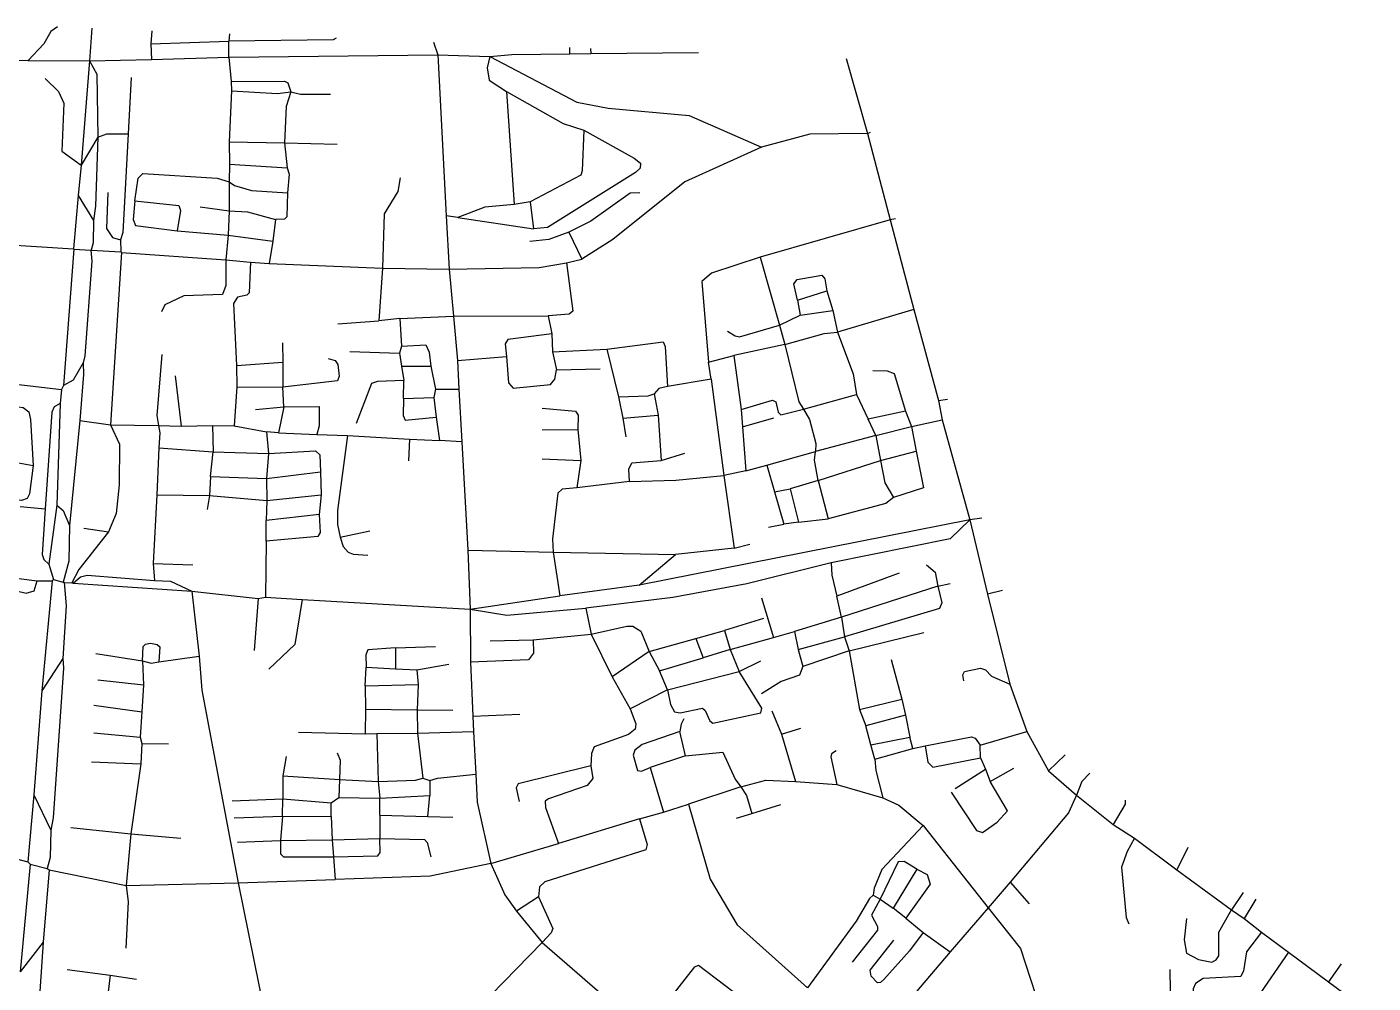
# Model space of a CAD drawing. Header units: inches. Extents: x 13511317 to 13515666, y 3660035 to 3665653.
# Drawn here: x 13513294 to 13515239, y 3664257 to 3665639 of the extents above; entities that cross this region are included whole.
import ezdxf

# ---------------------------------------------------------------- set-up
doc = ezdxf.new("R2010")
doc.units = ezdxf.units.IN
doc.header["$MEASUREMENT"] = 0

msp = doc.modelspace()

# ---------------------------------------------------------------- linework, layer by layer
for points in [[(13513338.2, 3665638.8), (13513328.7, 3665632.2), (13513318.4, 3665614.6), (13513295.8, 3665590.5)], [(13513388.2, 3665636.8), (13513384.6, 3665589.8)], [(13513474.8, 3665633.3), (13513473.2, 3665614.5)], [(13513473.2, 3665614.5), (13513585.8, 3665618.2)], [(13513586.8, 3665628.8), (13513585.8, 3665618.2)], [(13513741.1, 3665622.6), (13513736.5, 3665620.2), (13513585.8, 3665618.2)], [(13513585.9, 3665595.2), (13513585.8, 3665618.2)], [(13513881.6, 3665617), (13513888.2, 3665598.3)], [(13513473.2, 3665614.5), (13513474, 3665591.7)], [(13513585.9, 3665595.2), (13513888.2, 3665598.3)], [(13513888.2, 3665598.3), (13513900.2, 3665366)], [(13513888.2, 3665598.3), (13513963.2, 3665595.9)], [(13513963.2, 3665595.9), (13513994.8, 3665599), (13514078.7, 3665599.9)], [(13514078.7, 3665599.9), (13514078.8, 3665609)], [(13514078.7, 3665599.9), (13514109.3, 3665600.4)], [(13514108.8, 3665607.8), (13514109.3, 3665600.4)], [(13514109.3, 3665600.4), (13514264.7, 3665601.6)], [(13513259.6, 3665591.3), (13513295.8, 3665590.5)], [(13513295.8, 3665590.5), (13513384.6, 3665589.8)], [(13513384.6, 3665589.8), (13513372.8, 3665438.8)], [(13513384.6, 3665589.8), (13513474, 3665591.7)], [(13513384.6, 3665589.8), (13513395.1, 3665570.7), (13513396.7, 3665479.6)], [(13513474, 3665591.7), (13513585.9, 3665595.2)], [(13513585.9, 3665595.2), (13513589.2, 3665560.1)], [(13513963.2, 3665595.9), (13513959.5, 3665579.5), (13513962.3, 3665561.8), (13513987.3, 3665545.7)], [(13513963.2, 3665595.9), (13514088.7, 3665530.2), (13514134.1, 3665521.3), (13514251, 3665510.7), (13514355.6, 3665465)], [(13514478.2, 3665593), (13514508.7, 3665484.8)], [(13513320.7, 3665564.1), (13513339.9, 3665545.6), (13513347.6, 3665528.6), (13513344.8, 3665459.4), (13513372.8, 3665438.8)], [(13513444.7, 3665565.6), (13513440.6, 3665484.4)], [(13513589.2, 3665560.1), (13513666.4, 3665560.6), (13513671, 3665557.9), (13513675.5, 3665545.1)], [(13513589.2, 3665560.1), (13513589.7, 3665546.6)], [(13513589.7, 3665546.6), (13513586.4, 3665472.7)], [(13513589.7, 3665546.6), (13513656.3, 3665542.7), (13513675.5, 3665545.1)], [(13513675.5, 3665545.1), (13513669, 3665524), (13513666.2, 3665471.2)], [(13513675.5, 3665545.1), (13513689.3, 3665541.7), (13513732.7, 3665541.6)], [(13513987.3, 3665545.7), (13514069.2, 3665499.2), (13514098.8, 3665489.6)], [(13513987.3, 3665545.7), (13513998.1, 3665382.3)], [(13513396.7, 3665479.6), (13513409.6, 3665484.5), (13513440.6, 3665484.4)], [(13513440.6, 3665484.4), (13513432.6, 3665341.5), (13513429.2, 3665331.1)], [(13514098.8, 3665489.6), (13514096.7, 3665430.9), (13514094.7, 3665424.6), (13514021.4, 3665386)], [(13514098.8, 3665489.6), (13514171.7, 3665449.1), (13514180.7, 3665442), (13514180.4, 3665434.6), (13514173.7, 3665428.2), (13514046.6, 3665348.9), (13514026, 3665346.8)], [(13514508.7, 3665484.8), (13514425.5, 3665483.8), (13514355.6, 3665465)], [(13514508.7, 3665484.8), (13514513.4, 3665486.7)], [(13514508.7, 3665484.8), (13514541.6, 3665360)], [(13513396.7, 3665479.6), (13513372.8, 3665438.8)], [(13513396.7, 3665479.6), (13513393.1, 3665379.8), (13513390.5, 3665359.1)], [(13513586.4, 3665472.7), (13513586.8, 3665440.4)], [(13513586.4, 3665472.7), (13513666.2, 3665471.2)], [(13513666.2, 3665471.2), (13513742.7, 3665469.6)], [(13513666.2, 3665471.2), (13513670.2, 3665435)], [(13514355.6, 3665465), (13514244.7, 3665415.1), (13514140.8, 3665331.5), (13514096.3, 3665303.2)], [(13513372.8, 3665438.8), (13513368, 3665395.4)], [(13513450.1, 3665387.4), (13513455, 3665420.4), (13513461.7, 3665427), (13513569.1, 3665420.4), (13513586.4, 3665414.9)], [(13513586.8, 3665440.4), (13513586.4, 3665414.9)], [(13513586.8, 3665440.4), (13513670.2, 3665435)], [(13513670.2, 3665435), (13513672.9, 3665426.2), (13513670.8, 3665399.1)], [(13513586.4, 3665414.9), (13513586.2, 3665373)], [(13513586.4, 3665414.9), (13513594.3, 3665409.7), (13513618.7, 3665402.2), (13513670.8, 3665399.1)], [(13513833.7, 3665420.6), (13513830.1, 3665401.2), (13513810.3, 3665368.5), (13513808, 3665290.4)], [(13513368, 3665395.4), (13513361.7, 3665318.1)], [(13513368, 3665395.4), (13513390.5, 3665359.1)], [(13513411.2, 3665399.6), (13513409.2, 3665347.7), (13513417.9, 3665334.6), (13513429.2, 3665331.1)], [(13513450.1, 3665387.4), (13513447.5, 3665360.4), (13513450.9, 3665351.9), (13513511.5, 3665344)], [(13513450.1, 3665387.4), (13513513.8, 3665380.9), (13513515.9, 3665373.6), (13513511.5, 3665344)], [(13513670.8, 3665399.1), (13513669.9, 3665364.2), (13513666.2, 3665361), (13513653.2, 3665360.4)], [(13514021.4, 3665386), (13513998.1, 3665382.3)], [(13514021.4, 3665386), (13514026, 3665346.8)], [(13514179.7, 3665399.1), (13514165.7, 3665398.6), (13514109, 3665357.9), (13514077.5, 3665342.2)], [(13513544.7, 3665378.6), (13513586.2, 3665373)], [(13513586.2, 3665373), (13513584.8, 3665337.7)], [(13513586.2, 3665373), (13513613.1, 3665371.6), (13513653.2, 3665360.4)], [(13513900.2, 3665366), (13513904.3, 3665288.9)], [(13513917, 3665363.4), (13513900.2, 3665366)], [(13513998.1, 3665382.3), (13513955.8, 3665378.2), (13513917, 3665363.4)], [(13513390.5, 3665359.1), (13513390.1, 3665326.8), (13513387.2, 3665316.1)], [(13513653.2, 3665360.4), (13513649.5, 3665329.4)], [(13513917, 3665363.4), (13514026, 3665346.8)], [(13514541.6, 3665360), (13514353.9, 3665306)], [(13514549.4, 3665361.6), (13514541.6, 3665360)], [(13514541.6, 3665360), (13514576, 3665230.5)], [(13513208.4, 3665327.7), (13513361.7, 3665318.1)], [(13513429.2, 3665331.1), (13513429.7, 3665313.6)], [(13513511.5, 3665344), (13513584.8, 3665337.7)], [(13513584.8, 3665337.7), (13513581.5, 3665302)], [(13513584.8, 3665337.7), (13513649.5, 3665329.4)], [(13513649.5, 3665329.4), (13513644.1, 3665296.9)], [(13514077.5, 3665342.2), (13514048.5, 3665331.4), (13514020.7, 3665328.6)], [(13514077.5, 3665342.2), (13514096.3, 3665303.2)], [(13513362.2, 3665317.6), (13513347.2, 3665120.6)], [(13513361.7, 3665318.1), (13513362.2, 3665317.6)], [(13513362.2, 3665317.6), (13513386.7, 3665316.1)], [(13513386.7, 3665316.1), (13513388, 3665300.2), (13513378.1, 3665163.7), (13513375.5, 3665153.3)], [(13513386.7, 3665316.1), (13513387.2, 3665316.1)], [(13513387.2, 3665316.1), (13513429.7, 3665313.6)], [(13513430.7, 3665312.6), (13513415, 3665063.9)], [(13513429.7, 3665313.6), (13513430.7, 3665312.6)], [(13513430.7, 3665312.6), (13513581.5, 3665302)], [(13514353.9, 3665306), (13514283.6, 3665282.8), (13514269.7, 3665270.7), (13514279, 3665154.4)], [(13514353.9, 3665306), (13514381.7, 3665207.6)], [(13513581.5, 3665302), (13513581.5, 3665265.2), (13513576.7, 3665252.2), (13513520.7, 3665250), (13513493.5, 3665237.4), (13513488.7, 3665227.1)], [(13513581.5, 3665302), (13513617.2, 3665299)], [(13513617.2, 3665299), (13513615.3, 3665254.4), (13513612.1, 3665251.1), (13513598.3, 3665248.1), (13513592.8, 3665239), (13513597.1, 3665149.6)], [(13513617.2, 3665299), (13513644.1, 3665296.9)], [(13513644.1, 3665296.9), (13513808, 3665290.4)], [(13513808, 3665290.4), (13513802.8, 3665214.2)], [(13513808, 3665290.4), (13513904.3, 3665288.9)], [(13513904.3, 3665288.9), (13514034.5, 3665291.3), (13514073.8, 3665298)], [(13513904.3, 3665288.9), (13513910.8, 3665221)], [(13514073.8, 3665298), (13514083, 3665227.9), (13514077.6, 3665223.8), (13514047.5, 3665221.2)], [(13514073.8, 3665298), (13514096.3, 3665303.2)], [(13514407.8, 3665244), (13514402.4, 3665267.4), (13514407.3, 3665273.7), (13514442.8, 3665280.1), (13514447.2, 3665274.6), (13514450.2, 3665257.3)], [(13514407.8, 3665244), (13514450.2, 3665257.3)], [(13514450.2, 3665257.3), (13514459, 3665228.9)], [(13514407.8, 3665244), (13514411.6, 3665222.4)], [(13514411.6, 3665222.4), (13514459, 3665228.9)], [(13514459, 3665228.9), (13514465.5, 3665197.9)], [(13514576, 3665230.5), (13514465.5, 3665197.9)], [(13514576, 3665230.5), (13514611.7, 3665099.1)], [(13513743.7, 3665209.6), (13513802.8, 3665214.2)], [(13513833.2, 3665217.2), (13513802.8, 3665214.2)], [(13513833.2, 3665217.2), (13513910.8, 3665221)], [(13513833.2, 3665217.2), (13513835.7, 3665177.6)], [(13513910.8, 3665221), (13514047.5, 3665221.2)], [(13513910.8, 3665221), (13513916.2, 3665156.6)], [(13514047.5, 3665221.2), (13514052.8, 3665195.3)], [(13514381.7, 3665207.6), (13514411.6, 3665222.4)], [(13514052.8, 3665195.3), (13513989, 3665187), (13513985.5, 3665180.6), (13513987, 3665162.3)], [(13514052.8, 3665195.3), (13514053.7, 3665169.2)], [(13514306.7, 3665199.1), (13514317.7, 3665192.2), (13514324.1, 3665191), (13514381.7, 3665207.6)], [(13514381.7, 3665207.6), (13514389.4, 3665179.8)], [(13514389.4, 3665179.8), (13514446.1, 3665195.7), (13514465.5, 3665197.9)], [(13514465.5, 3665197.9), (13514488, 3665137.6), (13514493.1, 3665107.5)], [(13513663.3, 3665182.1), (13513664.1, 3665154.2)], [(13513760.7, 3665169.6), (13513832.7, 3665167.1)], [(13513835.7, 3665177.6), (13513832.7, 3665167.1)], [(13513835.7, 3665177.6), (13513870.7, 3665179.4), (13513875.6, 3665168.6), (13513877.9, 3665148.7)], [(13514053.7, 3665169.2), (13514132, 3665173.2)], [(13514132, 3665173.2), (13514213.8, 3665183.7), (13514216.3, 3665177.1), (13514220, 3665119.3)], [(13514132, 3665173.2), (13514149.1, 3665104.2)], [(13514389.4, 3665179.8), (13514315.8, 3665163.8)], [(13514389.4, 3665179.8), (13514409.6, 3665096.8), (13514416.5, 3665086.2)], [(13513375.5, 3665153.3), (13513361.2, 3665128.1), (13513347.2, 3665120.6)], [(13513375.5, 3665153.3), (13513376.1, 3665136.7), (13513370.8, 3665070.2)], [(13513489.2, 3665165.6), (13513481.8, 3665077.1), (13513484.4, 3665062.8)], [(13513597.1, 3665149.6), (13513664.1, 3665154.2)], [(13513729.7, 3665159.6), (13513739.5, 3665156.7), (13513743.7, 3665151.1), (13513745.4, 3665133.9), (13513742.8, 3665127.3), (13513664, 3665118.4)], [(13513664.1, 3665154.2), (13513664, 3665118.4)], [(13513832.7, 3665167.1), (13513835.4, 3665148.4)], [(13513916.2, 3665156.6), (13513987, 3665162.3)], [(13513916.2, 3665156.6), (13513918.4, 3665115.2)], [(13513987, 3665162.3), (13513989.9, 3665124.3), (13513996.9, 3665116.6), (13514051, 3665121.9), (13514057.2, 3665129.6), (13514059.5, 3665143)], [(13514053.7, 3665169.2), (13514059.5, 3665143)], [(13514279, 3665154.4), (13514315.8, 3665163.8)], [(13514282.8, 3665129.8), (13514279, 3665154.4)], [(13514315.8, 3665163.8), (13514326.5, 3665085.7)], [(13513508.2, 3665134.6), (13513517.2, 3665061.8)], [(13513597.1, 3665149.6), (13513597.3, 3665118.6)], [(13513835.4, 3665148.4), (13513877.9, 3665148.7)], [(13513835.4, 3665148.4), (13513838.8, 3665127.8)], [(13513877.9, 3665148.7), (13513884.7, 3665115.1)], [(13514059.5, 3665143), (13514122.7, 3665144.6)], [(13514516.7, 3665142.1), (13514537.5, 3665141.8), (13514547.5, 3665137.8), (13514564, 3665083.4)], [(13513253.2, 3665125.6), (13513344.2, 3665114.6)], [(13513344.2, 3665114.6), (13513342.2, 3665094.6)], [(13513347.2, 3665120.6), (13513344.2, 3665114.6)], [(13513597.3, 3665118.6), (13513593.6, 3665062.5)], [(13513597.3, 3665118.6), (13513664, 3665118.4)], [(13513665.2, 3665090), (13513664, 3665118.4)], [(13513838.8, 3665127.8), (13513800.7, 3665126.6), (13513792, 3665123.7), (13513770.2, 3665065.6)], [(13513838.5, 3665101.7), (13513838.8, 3665127.8)], [(13513884.7, 3665115.1), (13513882.2, 3665103.1)], [(13513884.7, 3665115.1), (13513918.4, 3665115.2)], [(13513918.4, 3665115.2), (13513922.5, 3665039.4)], [(13514220, 3665119.3), (13514207.5, 3665116.3), (13514200.7, 3665108.5)], [(13514282.8, 3665129.8), (13514220, 3665119.3)], [(13514282.8, 3665129.8), (13514301.2, 3664990.7)], [(13513252, 3665093.8), (13513288.9, 3665089), (13513296.8, 3665082.7), (13513299.5, 3665071.5), (13513303.2, 3665005)], [(13513342.2, 3665094.6), (13513333.4, 3665089.7), (13513330.1, 3665082.1), (13513320.4, 3664942.4)], [(13513342.2, 3665094.6), (13513337.2, 3664947.6)], [(13513838.5, 3665101.7), (13513837.9, 3665077.2), (13513840.7, 3665070.6), (13513885.8, 3665074.7)], [(13513838.5, 3665101.7), (13513882.2, 3665103.1)], [(13513882.2, 3665103.1), (13513885.8, 3665074.7)], [(13514149.1, 3665104.2), (13514192, 3665105.8), (13514200.7, 3665108.5)], [(13514149.1, 3665104.2), (13514155.3, 3665073.5)], [(13514200.7, 3665108.5), (13514206.5, 3665077.7)], [(13514326.5, 3665085.7), (13514371.5, 3665099.4), (13514376.4, 3665097.1), (13514379.9, 3665081.9), (13514383.4, 3665078.3), (13514416.5, 3665086.2)], [(13514416.5, 3665086.2), (13514493.1, 3665107.5)], [(13514493.1, 3665107.5), (13514509.8, 3665072.1)], [(13514611.7, 3665099.1), (13514624.5, 3665101)], [(13514611.7, 3665099.1), (13514616.7, 3665071.1)], [(13513624.7, 3665086.1), (13513665.2, 3665090)], [(13513665.2, 3665090), (13513657.8, 3665052.3)], [(13513665.2, 3665090), (13513716.4, 3665090.3), (13513716.6, 3665062.3), (13513713, 3665049.7)], [(13513885.8, 3665074.7), (13513890.5, 3665041.2)], [(13514038.7, 3665087.6), (13514086.8, 3665083.6), (13514090.7, 3665077.7), (13514090.4, 3665056.9)], [(13514155.3, 3665073.5), (13514206.5, 3665077.7)], [(13514155.3, 3665073.5), (13514159.7, 3665046.6)], [(13514206.5, 3665077.7), (13514210.6, 3665012.3)], [(13514326.5, 3665085.7), (13514328.4, 3665061.1)], [(13514328.4, 3665061.1), (13514373.7, 3665074.1)], [(13514416.5, 3665086.2), (13514425.2, 3665071.6), (13514434.4, 3665037), (13514433.6, 3665025.4)], [(13514564, 3665083.4), (13514509.8, 3665072.1)], [(13514520.7, 3665048.2), (13514509.8, 3665072.1)], [(13514564, 3665083.4), (13514572.4, 3665061.4)], [(13513370.8, 3665070.2), (13513355.6, 3664918.5)], [(13513370.8, 3665070.2), (13513415, 3665063.9)], [(13513415, 3665063.9), (13513428, 3665035.7), (13513427.6, 3664977), (13513423.1, 3664935.6), (13513412.1, 3664909.2)], [(13513415, 3665063.9), (13513484.4, 3665062.8)], [(13513484.4, 3665062.8), (13513486.4, 3665052), (13513484.8, 3665030.3)], [(13513484.4, 3665062.8), (13513517.2, 3665061.8)], [(13513517.2, 3665061.8), (13513562.3, 3665062.6)], [(13513562.3, 3665062.6), (13513563.1, 3665024.9)], [(13513562.3, 3665062.6), (13513593.6, 3665062.5)], [(13513593.6, 3665062.5), (13513640.4, 3665053.7)], [(13513640.4, 3665053.7), (13513643.5, 3665022.1)], [(13513657.8, 3665052.3), (13513640.4, 3665053.7)], [(13514038.7, 3665056.6), (13514090.4, 3665056.9)], [(13514090.4, 3665056.9), (13514094.5, 3665012)], [(13514328.4, 3665061.1), (13514333.2, 3664997.2)], [(13514520.7, 3665048.2), (13514572.4, 3665061.4)], [(13514572.4, 3665061.4), (13514616.7, 3665071.1)], [(13514572.4, 3665061.4), (13514579.1, 3665025.8)], [(13514616.7, 3665071.1), (13514656.6, 3664926.6)], [(13513657.8, 3665052.3), (13513713, 3665049.7)], [(13513713, 3665049.7), (13513757.2, 3665048.4)], [(13513757.2, 3665048.4), (13513742.8, 3664939.9), (13513742.9, 3664919.8), (13513746.8, 3664901.5)], [(13513757.2, 3665048.4), (13513847, 3665043)], [(13513847, 3665043), (13513845.7, 3665011.6)], [(13513847, 3665043), (13513890.5, 3665041.2)], [(13513922.5, 3665039.4), (13513890.5, 3665041.2)], [(13513922.5, 3665039.4), (13513931.4, 3664882.4)], [(13514520.7, 3665048.2), (13514433.6, 3665025.4)], [(13514520.7, 3665048.2), (13514527.8, 3665012.1)], [(13513244.5, 3665015.6), (13513303.2, 3665005)], [(13513484.8, 3665030.3), (13513481.9, 3664962.6)], [(13513484.8, 3665030.3), (13513563.1, 3665024.9)], [(13513559.5, 3664989.3), (13513563.1, 3665024.9)], [(13513563.1, 3665024.9), (13513643.5, 3665022.1)], [(13513643.5, 3665022.1), (13513640.4, 3664986.2)], [(13513643.5, 3665022.1), (13513711, 3665026.3), (13513717.4, 3665020.4), (13513718.5, 3664995.9)], [(13514038.7, 3665014.6), (13514094.5, 3665012)], [(13514210.6, 3665012.3), (13514244.7, 3665022.6)], [(13514363.5, 3665005.7), (13514433.6, 3665025.4)], [(13514437.6, 3664983.2), (13514432.1, 3665012.6), (13514433.6, 3665025.4)], [(13514527.8, 3665012.1), (13514579.1, 3665025.8)], [(13514579.1, 3665025.8), (13514589.8, 3664972.7), (13514546.3, 3664958.9)], [(13513303.2, 3665005), (13513297.7, 3664964.1), (13513294.4, 3664957.3), (13513286.3, 3664954.5), (13513259.6, 3664956.4), (13513248.2, 3664952.4)], [(13513640.4, 3664986.2), (13513718.5, 3664995.9)], [(13513718.5, 3664995.9), (13513719.2, 3664962.8)], [(13514094.5, 3665012), (13514089, 3664972.5)], [(13514165.1, 3664981.9), (13514164.1, 3664999.7), (13514168.3, 3665008.8), (13514210.6, 3665012.3)], [(13514333.2, 3664997.2), (13514301.2, 3664990.7)], [(13514333.2, 3664997.2), (13514363.5, 3665005.7)], [(13514363.5, 3665005.7), (13514374.3, 3664966.8)], [(13514437.6, 3664983.2), (13514527.8, 3665012.1)], [(13514527.8, 3665012.1), (13514534, 3664980.1), (13514546.3, 3664958.9)], [(13513559.5, 3664989.3), (13513558.1, 3664961.5)], [(13513559.5, 3664989.3), (13513640.4, 3664986.2)], [(13513640.4, 3664986.2), (13513640.9, 3664954.4)], [(13514165.1, 3664981.9), (13514089, 3664972.5)], [(13514165.1, 3664981.9), (13514232, 3664983.8), (13514301.2, 3664990.7)], [(13514301.2, 3664990.7), (13514316.3, 3664885.5)], [(13514437.6, 3664983.2), (13514396.9, 3664971.5)], [(13514437.6, 3664983.2), (13514451.8, 3664927.9)], [(13513481.9, 3664962.6), (13513476.5, 3664863.3)], [(13513481.9, 3664962.6), (13513558.1, 3664961.5)], [(13513558.1, 3664961.5), (13513554.7, 3664941.6)], [(13513558.1, 3664961.5), (13513640.9, 3664954.4)], [(13513640.9, 3664954.4), (13513719.2, 3664962.8)], [(13513719.2, 3664962.8), (13513716.5, 3664934.3)], [(13514089, 3664972.5), (13514067.5, 3664971), (13514061.3, 3664965), (13514053.8, 3664899.1), (13514054.7, 3664879.6)], [(13514374.3, 3664966.8), (13514396.9, 3664971.5)], [(13514374.3, 3664966.8), (13514388.1, 3664920.3)], [(13514396.9, 3664971.5), (13514409, 3664923)], [(13514546.3, 3664958.9), (13514535.6, 3664950.2), (13514451.8, 3664927.9)], [(13513284.3, 3664945.8), (13513320.4, 3664942.4)], [(13513320.4, 3664942.4), (13513316.1, 3664876.2), (13513318.5, 3664869.2), (13513325.7, 3664862.6)], [(13513337.2, 3664947.6), (13513325.7, 3664862.6)], [(13513337.2, 3664947.6), (13513346.7, 3664939.9), (13513355.6, 3664918.5)], [(13513640.9, 3664954.4), (13513640, 3664925.5)], [(13513355.6, 3664918.5), (13513354.6, 3664866.6), (13513346.7, 3664836.6)], [(13513716.5, 3664934.3), (13513640, 3664925.5)], [(13513640.1, 3664895.8), (13513640, 3664925.5)], [(13513716.5, 3664934.3), (13513717.9, 3664908.3), (13513714.6, 3664902.2), (13513640.1, 3664895.8)], [(13514656.6, 3664926.6), (13514178.8, 3664832)], [(13514365.7, 3664916.1), (13514388.1, 3664920.3)], [(13514409, 3664923), (13514388.1, 3664920.3)], [(13514409, 3664923), (13514451.8, 3664927.9)], [(13514656.6, 3664926.6), (13514628.3, 3664899.1), (13514456.2, 3664864.1)], [(13514674.1, 3664928.8), (13514656.6, 3664926.6)], [(13514656.6, 3664926.6), (13514682.5, 3664819.2)], [(13513412.1, 3664909.2), (13513369.2, 3664854.5), (13513359.2, 3664835.6)], [(13513376.2, 3664914.6), (13513412.1, 3664909.2)], [(13513746.8, 3664901.5), (13513789.7, 3664910.6)], [(13513746.8, 3664901.5), (13513751.1, 3664888), (13513758.5, 3664879.9), (13513765.7, 3664876.8), (13513786.7, 3664875.6)], [(13513640.1, 3664895.8), (13513638.7, 3664814.6)], [(13513931.4, 3664882.4), (13514054.7, 3664879.6)], [(13513931.4, 3664882.4), (13513934.6, 3664797.3)], [(13514054.7, 3664879.6), (13514231.2, 3664876.4)], [(13514054.7, 3664879.6), (13514064.5, 3664816.5)], [(13514316.3, 3664885.5), (13514231.2, 3664876.4)], [(13514316.3, 3664885.5), (13514338.7, 3664891.1)], [(13513325.7, 3664862.6), (13513332.7, 3664840.1)], [(13513476.5, 3664863.3), (13513533.7, 3664861.6)], [(13513476.5, 3664863.3), (13513478.5, 3664838.9)], [(13514456.2, 3664864.1), (13514334.6, 3664833.9), (13514227.8, 3664814.4), (13514101.8, 3664798.6)], [(13514178.8, 3664832), (13514231.2, 3664876.4)], [(13514456.2, 3664864.1), (13514457.4, 3664846.4), (13514464.6, 3664816)], [(13514594.2, 3664861.6), (13514606.6, 3664850.6), (13514610.3, 3664830.8)], [(13513256.2, 3664845.1), (13513267, 3664826.6), (13513293, 3664820.4), (13513304.8, 3664824), (13513309.2, 3664838.1)], [(13513256.2, 3664845.1), (13513309.2, 3664838.1)], [(13513332.7, 3664840.1), (13513330.7, 3664838.1)], [(13513332.7, 3664840.1), (13513346.7, 3664836.6)], [(13513361.2, 3664835.1), (13513371.4, 3664844.3), (13513381.1, 3664846.7), (13513478.5, 3664838.9)], [(13513478.5, 3664838.9), (13513501.5, 3664837.9), (13513532.5, 3664823.6)], [(13514554.7, 3664849.6), (13514464.6, 3664816)], [(13513309.2, 3664838.1), (13513330.7, 3664838.1)], [(13513330.7, 3664838.1), (13513315.7, 3664679.5)], [(13513348.2, 3664836.1), (13513351.1, 3664802), (13513346.2, 3664726.1)], [(13513346.7, 3664836.6), (13513348.2, 3664836.1)], [(13513348.2, 3664836.1), (13513359.2, 3664835.6)], [(13513359.2, 3664835.6), (13513361.2, 3664835.1)], [(13513361.2, 3664835.1), (13513532.5, 3664823.6)], [(13513532.5, 3664823.6), (13513628.2, 3664812.6)], [(13513532.5, 3664823.6), (13513543.3, 3664729.2)], [(13514178.8, 3664832), (13514064.5, 3664816.5)], [(13514610.3, 3664830.8), (13514471.3, 3664785.6)], [(13514610.3, 3664830.8), (13514616.5, 3664806.6), (13514613, 3664798.5), (13514475.7, 3664757.4)], [(13514610.3, 3664830.8), (13514628.2, 3664834.6)], [(13514704.2, 3664824.4), (13514682.5, 3664819.2)], [(13513628.2, 3664812.6), (13513622.7, 3664737.6)], [(13513628.2, 3664812.6), (13513638.7, 3664814.6)], [(13513638.7, 3664814.6), (13513691.7, 3664811.1)], [(13513691.7, 3664811.1), (13513681.3, 3664746.1), (13513643.7, 3664710.6)], [(13513691.7, 3664811.1), (13513934.6, 3664797.3)], [(13513934.6, 3664797.3), (13514064.5, 3664816.5)], [(13514355.7, 3664813.6), (13514373, 3664756.3)], [(13514471.3, 3664785.6), (13514464.6, 3664816)], [(13514682.5, 3664819.2), (13514714.7, 3664689.1)], [(13513934.6, 3664797.3), (13513987.9, 3664788.7), (13514101.8, 3664798.6)], [(13513934.6, 3664797.3), (13513935, 3664720.6)], [(13514101.8, 3664798.6), (13514109.6, 3664761.1)], [(13514358.7, 3664784.1), (13514302.1, 3664766.5)], [(13514471.3, 3664785.6), (13514403.5, 3664765.1)], [(13514471.3, 3664785.6), (13514475.7, 3664757.4)], [(13514025.6, 3664753.2), (13514109.6, 3664761.1)], [(13514109.6, 3664761.1), (13514161.2, 3664772.9), (13514169.7, 3664772.7), (13514181.2, 3664765.6), (13514193.4, 3664736.4)], [(13514109.6, 3664761.1), (13514140, 3664699.4)], [(13514260.9, 3664755), (13514302.1, 3664766.5)], [(13514302.1, 3664766.5), (13514310.5, 3664739.1)], [(13514373, 3664756.3), (13514403.5, 3664765.1)], [(13514403.5, 3664765.1), (13514408.5, 3664739.1)], [(13514482.4, 3664736.9), (13514590.2, 3664763.6)], [(13513461.2, 3664722.6), (13513462.1, 3664743.5), (13513465.7, 3664747), (13513472.8, 3664748.1), (13513482.6, 3664746.5), (13513486.1, 3664743.1), (13513484.7, 3664721.3)], [(13513826.7, 3664741.7), (13513786.8, 3664738.6), (13513783.7, 3664731.2), (13513784.4, 3664713.4)], [(13513826.7, 3664741.7), (13513884.7, 3664743.6)], [(13513826.7, 3664741.7), (13513826.7, 3664711.3)], [(13514025.6, 3664753.2), (13514026.3, 3664733.8), (13514019, 3664724.3), (13513935, 3664720.6)], [(13513963.7, 3664751.6), (13514025.6, 3664753.2)], [(13514193.4, 3664736.4), (13514260.9, 3664755)], [(13514260.9, 3664755), (13514271.6, 3664726.8)], [(13514310.5, 3664739.1), (13514373, 3664756.3)], [(13514408.5, 3664739.1), (13514475.7, 3664757.4)], [(13514475.7, 3664757.4), (13514482.4, 3664736.9)], [(13513346.2, 3664726.1), (13513315.7, 3664679.5)], [(13513346.2, 3664726.1), (13513347, 3664711.9), (13513332.1, 3664495.8), (13513328.8, 3664478)], [(13513393.7, 3664733.1), (13513461.2, 3664722.6)], [(13513461.2, 3664722.6), (13513473.8, 3664719.4), (13513484.7, 3664721.3)], [(13513461.2, 3664722.6), (13513462.5, 3664688)], [(13513484.7, 3664721.3), (13513543.3, 3664729.2)], [(13513543.3, 3664729.2), (13513547, 3664680.3), (13513599.3, 3664401.8)], [(13514193.4, 3664736.4), (13514140, 3664699.4)], [(13514193.4, 3664736.4), (13514208.4, 3664708.1)], [(13514208.4, 3664708.1), (13514271.6, 3664726.8)], [(13514310.5, 3664739.1), (13514271.6, 3664726.8)], [(13514310.5, 3664739.1), (13514323.2, 3664707.4)], [(13514323.2, 3664707.4), (13514354.7, 3664722.6)], [(13514408.5, 3664739.1), (13514415.2, 3664714.3)], [(13514482.4, 3664736.9), (13514415.2, 3664714.3)], [(13514482.4, 3664736.9), (13514497.5, 3664652.3)], [(13514543.2, 3664724.6), (13514558.3, 3664667.3)], [(13513783.2, 3664686.7), (13513784.4, 3664713.4)], [(13513784.4, 3664713.4), (13513826.7, 3664711.3)], [(13513826.7, 3664711.3), (13513857.4, 3664709.5)], [(13513857.4, 3664709.5), (13513903.7, 3664718.1)], [(13513857.4, 3664709.5), (13513859.7, 3664688.5)], [(13513935, 3664720.6), (13513938.4, 3664642.5)], [(13514219.8, 3664680.9), (13514208.4, 3664708.1)], [(13514219.8, 3664680.9), (13514323.2, 3664707.4)], [(13514219.8, 3664680.9), (13514224.3, 3664659.7), (13514229.8, 3664649.2), (13514238.4, 3664647.6), (13514270.4, 3664654.1), (13514274.4, 3664650.9), (13514280.9, 3664635.9), (13514285.4, 3664632.7), (13514354.8, 3664647.4), (13514356.1, 3664654.3), (13514323.2, 3664707.4)], [(13514415.2, 3664714.3), (13514410.5, 3664702.2), (13514384.3, 3664692.7), (13514355.7, 3664675.1)], [(13514648.2, 3664693.6), (13514646.6, 3664702.4), (13514649, 3664707.4), (13514672.4, 3664712.3), (13514679.4, 3664709.8), (13514688.3, 3664700.7), (13514714.7, 3664689.1)], [(13513396.7, 3664695.1), (13513462.5, 3664688)], [(13513462.5, 3664688), (13513460.1, 3664648.9)], [(13513783.2, 3664686.7), (13513859.7, 3664688.5)], [(13513783.2, 3664686.7), (13513783.4, 3664652.7)], [(13513859.7, 3664688.5), (13513857.9, 3664652.1)], [(13514140, 3664699.4), (13514165.7, 3664653.3)], [(13514714.7, 3664689.1), (13514739.2, 3664620.6)], [(13513315.7, 3664679.5), (13513304, 3664529.2)], [(13514219.8, 3664680.9), (13514165.7, 3664653.3)], [(13514497.5, 3664652.3), (13514558.3, 3664667.3)], [(13514558.3, 3664667.3), (13514564, 3664644.3)], [(13513390.7, 3664658.6), (13513460.1, 3664648.9)], [(13513460.1, 3664648.9), (13513457.7, 3664612.6)], [(13513783.4, 3664652.7), (13513783, 3664617.1)], [(13513783.4, 3664652.7), (13513857.9, 3664652.1)], [(13513857.9, 3664652.1), (13513909.7, 3664651.6)], [(13513857.9, 3664652.1), (13513858.4, 3664618.1)], [(13513938.4, 3664642.5), (13514006.7, 3664645.7)], [(13514165.7, 3664653.3), (13514174.2, 3664631.7), (13514173.1, 3664623.8), (13514163.6, 3664616.4), (13514114.1, 3664598.6), (13514109.9, 3664589), (13514109.2, 3664571.1)], [(13514370.7, 3664650.6), (13514384.7, 3664616.6)], [(13514497.5, 3664652.3), (13514506.3, 3664628.9)], [(13514564, 3664644.3), (13514506.3, 3664628.9)], [(13514564, 3664644.3), (13514570.1, 3664612.2)], [(13513938.4, 3664642.5), (13513939.6, 3664620.5)], [(13514243.7, 3664639.1), (13514239.4, 3664631), (13514237.9, 3664620.5)], [(13514384.7, 3664616.6), (13514412.7, 3664625.6)], [(13514513.5, 3664601.5), (13514506.3, 3664628.9)], [(13513390.7, 3664618.6), (13513457.7, 3664612.6)], [(13513457.7, 3664612.6), (13513460.2, 3664603.1)], [(13513686.7, 3664619.6), (13513783, 3664617.1)], [(13513783, 3664617.1), (13513799.6, 3664617.6)], [(13513799.6, 3664617.6), (13513858.4, 3664618.1)], [(13513799.6, 3664617.6), (13513801.9, 3664548.1)], [(13513858.4, 3664618.1), (13513939.6, 3664620.5)], [(13513858.4, 3664618.1), (13513866.2, 3664553.1)], [(13513939.6, 3664620.5), (13513942.9, 3664559)], [(13514237.9, 3664620.5), (13514183.2, 3664601.6), (13514172.5, 3664593.5), (13514170.3, 3664586.6), (13514176.5, 3664564.1), (13514182.3, 3664563), (13514194.8, 3664568.5)], [(13514245.9, 3664585.2), (13514237.9, 3664620.5)], [(13514384.7, 3664616.6), (13514404.9, 3664548.1)], [(13514513.5, 3664601.5), (13514570.1, 3664612.2)], [(13514574.5, 3664596), (13514570.1, 3664612.2)], [(13514592.3, 3664599.9), (13514659.4, 3664612.7), (13514664.7, 3664611), (13514671.8, 3664601)], [(13514671.8, 3664601), (13514739.2, 3664620.6)], [(13514739.2, 3664620.6), (13514770.5, 3664563.9)], [(13513460.2, 3664603.1), (13513458.9, 3664574)], [(13513460.2, 3664603.1), (13513498.7, 3664602.6)], [(13513742.7, 3664589.6), (13513746.6, 3664579.3), (13513745.8, 3664551.2)], [(13514245.9, 3664585.2), (13514300, 3664590.9), (13514317.6, 3664551.8), (13514325.7, 3664540.7)], [(13514463.7, 3664592.6), (13514457, 3664588.1), (13514455.9, 3664584.1), (13514464.6, 3664544)], [(13514519.5, 3664580.6), (13514513.5, 3664601.5)], [(13514519.5, 3664580.6), (13514574.5, 3664596)], [(13514574.5, 3664596), (13514592.3, 3664599.9)], [(13514592.3, 3664599.9), (13514596, 3664576.1), (13514603.3, 3664569), (13514672.3, 3664582.7)], [(13514672.3, 3664582.7), (13514671.8, 3664601)], [(13514794.7, 3664586.9), (13514770.5, 3664563.9)], [(13513387.7, 3664576.6), (13513458.9, 3664574)], [(13513458.9, 3664574), (13513444.3, 3664472.6)], [(13513668.7, 3664584.6), (13513664, 3664556.5)], [(13514109.2, 3664571.1), (13514004, 3664544.8), (13514001, 3664539.1), (13514005.7, 3664519.6)], [(13514109.2, 3664571.1), (13514111.8, 3664552.6), (13514103.8, 3664542.4), (13514047.7, 3664523.1), (13514043.3, 3664519.7), (13514043.6, 3664510.6), (13514062.2, 3664458.8)], [(13514245.9, 3664585.2), (13514194.8, 3664568.5)], [(13514194.8, 3664568.5), (13514214.2, 3664503.9)], [(13514519.5, 3664580.6), (13514521.1, 3664564.3), (13514530.9, 3664524.6)], [(13514672.3, 3664582.7), (13514679.3, 3664565.9)], [(13514686.3, 3664548.1), (13514720.2, 3664567.6)], [(13513664, 3664556.5), (13513745.8, 3664551.2)], [(13513664, 3664556.5), (13513664.1, 3664523.3)], [(13513745.8, 3664551.2), (13513744.7, 3664525.1)], [(13513745.8, 3664551.2), (13513801.9, 3664548.1)], [(13513801.9, 3664548.1), (13513855.6, 3664550.3), (13513866.2, 3664553.1)], [(13513801.9, 3664548.1), (13513804.2, 3664524.2)], [(13513866.2, 3664553.1), (13513876.2, 3664549.6)], [(13513876.2, 3664549.6), (13513887.7, 3664553.2), (13513942.9, 3664559)], [(13513876.2, 3664549.6), (13513876.2, 3664527.9)], [(13513942.9, 3664559), (13513945, 3664518.6), (13513964.7, 3664429.9)], [(13514325.7, 3664540.7), (13514361.9, 3664550.1), (13514404.9, 3664548.1)], [(13514404.9, 3664548.1), (13514464.6, 3664544)], [(13514629.7, 3664533.1), (13514666.4, 3664477.6), (13514675, 3664474.6), (13514696.4, 3664489.5), (13514711.2, 3664505.7), (13514686.3, 3664548.1)], [(13514635.7, 3664538.1), (13514679.3, 3664565.9)], [(13514679.3, 3664565.9), (13514686.3, 3664548.1)], [(13514770.5, 3664563.9), (13514810.7, 3664528.4)], [(13514830, 3664560.2), (13514818.6, 3664548.1), (13514810.7, 3664528.4)], [(13513304, 3664529.2), (13513295.7, 3664432.1)], [(13513304, 3664529.2), (13513328.8, 3664478)], [(13513804.2, 3664524.2), (13513876.2, 3664527.9)], [(13513873.4, 3664497.8), (13513876.2, 3664527.9)], [(13514325.7, 3664540.7), (13514250.4, 3664515.4)], [(13514325.7, 3664540.7), (13514333.9, 3664528), (13514341.7, 3664501.9)], [(13514464.6, 3664544), (13514530.9, 3664524.6)], [(13514810.7, 3664528.4), (13514799.1, 3664502.8), (13514714.8, 3664403)], [(13514810.7, 3664528.4), (13514863.8, 3664486.1)], [(13513590.7, 3664520.6), (13513664.1, 3664523.3)], [(13513663.5, 3664498.2), (13513664.1, 3664523.3)], [(13513664.1, 3664523.3), (13513733.7, 3664517.6)], [(13513733.7, 3664517.6), (13513744.7, 3664525.1)], [(13513733.8, 3664497.6), (13513733.7, 3664517.6)], [(13513744.7, 3664525.1), (13513804.2, 3664524.2)], [(13513804.4, 3664499.6), (13513804.2, 3664524.2)], [(13514214.2, 3664503.9), (13514250.4, 3664515.4)], [(13514250.4, 3664515.4), (13514281.6, 3664407.3), (13514320.4, 3664341.4), (13514422.2, 3664250.1)], [(13514341.7, 3664501.9), (13514383.7, 3664515.1)], [(13514530.9, 3664524.6), (13514554, 3664514.2), (13514589.4, 3664484.9)], [(13514881.4, 3664521.3), (13514881.3, 3664515.6), (13514863.8, 3664486.1)], [(13513593.7, 3664495.6), (13513663.5, 3664498.2)], [(13513663.5, 3664498.2), (13513660.6, 3664463.2)], [(13513663.5, 3664498.2), (13513733.8, 3664497.6)], [(13513733.8, 3664497.6), (13513735.1, 3664464.1)], [(13513804.4, 3664499.6), (13513804.2, 3664465.7)], [(13513804.4, 3664499.6), (13513873.4, 3664497.8)], [(13513873.4, 3664497.8), (13513909.7, 3664496.6)], [(13514179.3, 3664494.5), (13514190.7, 3664457.2), (13514188.5, 3664449.7), (13514042.8, 3664403.3), (13514034.8, 3664396.3), (13514033.4, 3664381.7)], [(13514179.3, 3664494.5), (13514062.2, 3664458.8)], [(13514179.3, 3664494.5), (13514214.2, 3664503.9)], [(13514319.7, 3664495.1), (13514341.7, 3664501.9)], [(13513144.8, 3664471.9), (13513295.7, 3664432.1)], [(13513328.8, 3664478), (13513328, 3664438.3), (13513323.2, 3664422.6)], [(13513357.7, 3664481.6), (13513444.3, 3664472.6)], [(13513444.3, 3664472.6), (13513437.7, 3664398)], [(13513444.3, 3664472.6), (13513516.7, 3664466.6)], [(13514589.4, 3664484.9), (13514529.5, 3664421.1), (13514518.5, 3664394.2), (13514517.2, 3664384.1)], [(13514589.4, 3664484.9), (13514683.2, 3664365.7)], [(13514863.8, 3664486.1), (13514894.7, 3664466.4)], [(13513598.7, 3664460.6), (13513660.6, 3664463.2)], [(13513660.6, 3664463.2), (13513735.1, 3664464.1)], [(13513660.6, 3664463.2), (13513660.7, 3664444), (13513664.8, 3664439.4), (13513737.2, 3664439.2)], [(13513735.1, 3664464.1), (13513804.2, 3664465.7)], [(13513735.1, 3664464.1), (13513737.2, 3664439.2)], [(13513737.2, 3664439.2), (13513801.2, 3664440.9), (13513804.8, 3664445.8), (13513804.2, 3664465.7)], [(13513804.2, 3664465.7), (13513868.9, 3664464.3), (13513872.8, 3664460), (13513877.7, 3664439.6)], [(13513964.7, 3664429.9), (13514062.2, 3664458.8)], [(13514894.7, 3664466.4), (13514884.1, 3664447.2), (13514875.9, 3664424.3), (13514882.8, 3664351.9), (13514886.7, 3664342.6)], [(13514894.7, 3664466.4), (13514955.8, 3664420.5)], [(13514971.6, 3664452.9), (13514955.8, 3664420.5)], [(13513295.7, 3664432.1), (13513298.7, 3664428.6)], [(13513737.2, 3664439.2), (13513739.7, 3664406.6)], [(13514580.2, 3664421.5), (13514561.7, 3664432.5), (13514553, 3664432.1), (13514527.2, 3664378.1)], [(13513298.7, 3664428.6), (13513284.2, 3664273.1)], [(13513298.7, 3664428.6), (13513323.2, 3664422.6)], [(13513326.2, 3664420.6), (13513317.5, 3664316)], [(13513323.2, 3664422.6), (13513326.2, 3664420.6)], [(13513326.2, 3664420.6), (13513437.7, 3664398)], [(13513964.7, 3664429.9), (13513877.1, 3664411.7), (13513739.7, 3664406.6)], [(13513964.7, 3664429.9), (13513985, 3664384.3), (13514001.8, 3664360.8)], [(13514580.2, 3664421.5), (13514546.1, 3664365.1)], [(13514580.2, 3664421.5), (13514594.9, 3664413.9), (13514599.5, 3664399.8), (13514564.4, 3664351)], [(13514955.8, 3664420.5), (13515034.7, 3664362.6)], [(13513437.7, 3664398), (13513440.5, 3664374.4), (13513437.2, 3664307.6)], [(13513437.7, 3664398), (13513599.3, 3664401.8)], [(13513599.3, 3664401.8), (13513739.7, 3664406.6)], [(13513599.3, 3664401.8), (13513636.8, 3664216.2), (13513654, 3664171.4)], [(13514714.8, 3664403), (13514683.2, 3664365.7)], [(13514714.8, 3664403), (13514742.7, 3664371.6)], [(13514033.4, 3664381.7), (13514001.8, 3664360.8)], [(13514033.4, 3664381.7), (13514054, 3664336.1), (13514051.7, 3664329.5), (13514038.9, 3664315.6)], [(13514517.2, 3664384.1), (13514511.9, 3664379), (13514492.5, 3664346.7), (13514422.2, 3664250.1)], [(13514527.2, 3664378.1), (13514514.5, 3664355.2), (13514523.3, 3664338.6), (13514523.3, 3664333.6), (13514486.7, 3664287.1)], [(13514517.2, 3664384.1), (13514527.2, 3664378.1)], [(13514527.2, 3664378.1), (13514546.1, 3664365.1)], [(13515051.7, 3664388.1), (13515034.7, 3664362.6)], [(13515070, 3664378.3), (13515053.2, 3664350.1)], [(13514001.8, 3664360.8), (13514038.9, 3664315.6)], [(13514564.4, 3664351), (13514546.1, 3664365.1)], [(13514683.2, 3664365.7), (13514628.3, 3664302)], [(13514683.2, 3664365.7), (13514729.9, 3664307), (13514751.7, 3664240.6)], [(13514969.7, 3664350.1), (13514966.7, 3664319.7), (13514969.8, 3664300), (13514987.3, 3664290.9), (13515006.7, 3664287.3), (13515012.9, 3664290.4), (13515016.5, 3664296.5), (13515016.7, 3664330.4), (13515034.7, 3664362.6)], [(13515034.7, 3664362.6), (13515053.2, 3664350.1)], [(13514564.4, 3664351), (13514589.1, 3664330.2)], [(13515053.2, 3664350.1), (13515078.4, 3664330.6)], [(13513317.5, 3664316), (13513284.2, 3664273.1)], [(13513317.5, 3664316), (13513306.7, 3664152.5)], [(13514038.9, 3664315.6), (13513964.4, 3664239.6)], [(13514038.9, 3664315.6), (13514158, 3664212.2)], [(13514589.1, 3664330.2), (13514569.4, 3664303.6), (13514532.3, 3664262), (13514527.7, 3664257.7), (13514523.5, 3664257.4), (13514514, 3664267.2), (13514512.7, 3664275.6), (13514546.7, 3664319.1)], [(13514589.1, 3664330.2), (13514628.3, 3664302)], [(13515078.4, 3664330.6), (13515056.8, 3664302.1), (13515052.3, 3664274.6), (13515048.6, 3664266.4), (13514993.7, 3664263.5), (13514983, 3664256.3), (13514979.3, 3664248.5), (13514979.4, 3664230.9), (13514990.6, 3664219.7)], [(13515078.4, 3664330.6), (13515117.3, 3664301.9)], [(13514628.3, 3664302), (13514519.8, 3664174.4)], [(13515117.3, 3664301.9), (13515071.3, 3664235.1), (13515065.9, 3664216), (13515066.5, 3664207.6), (13515070, 3664202.5), (13515099.7, 3664194.1)], [(13515117.3, 3664301.9), (13515175, 3664259)], [(13513352.2, 3664276.6), (13513414.4, 3664268.2)], [(13514222.7, 3664233.6), (13514259.3, 3664280.3), (13514264.8, 3664283.1), (13514378.9, 3664196.1)], [(13514945.7, 3664276.6), (13514946.2, 3664245.4)], [(13515193.2, 3664285), (13515175, 3664259)], [(13513414.4, 3664268.2), (13513410.3, 3664232.2)], [(13513414.4, 3664268.2), (13513452.7, 3664262.6)], [(13515175, 3664259), (13515239.5, 3664211.2)]]:
    msp.add_lwpolyline(points)

doc.saveas('drawing.dxf')
